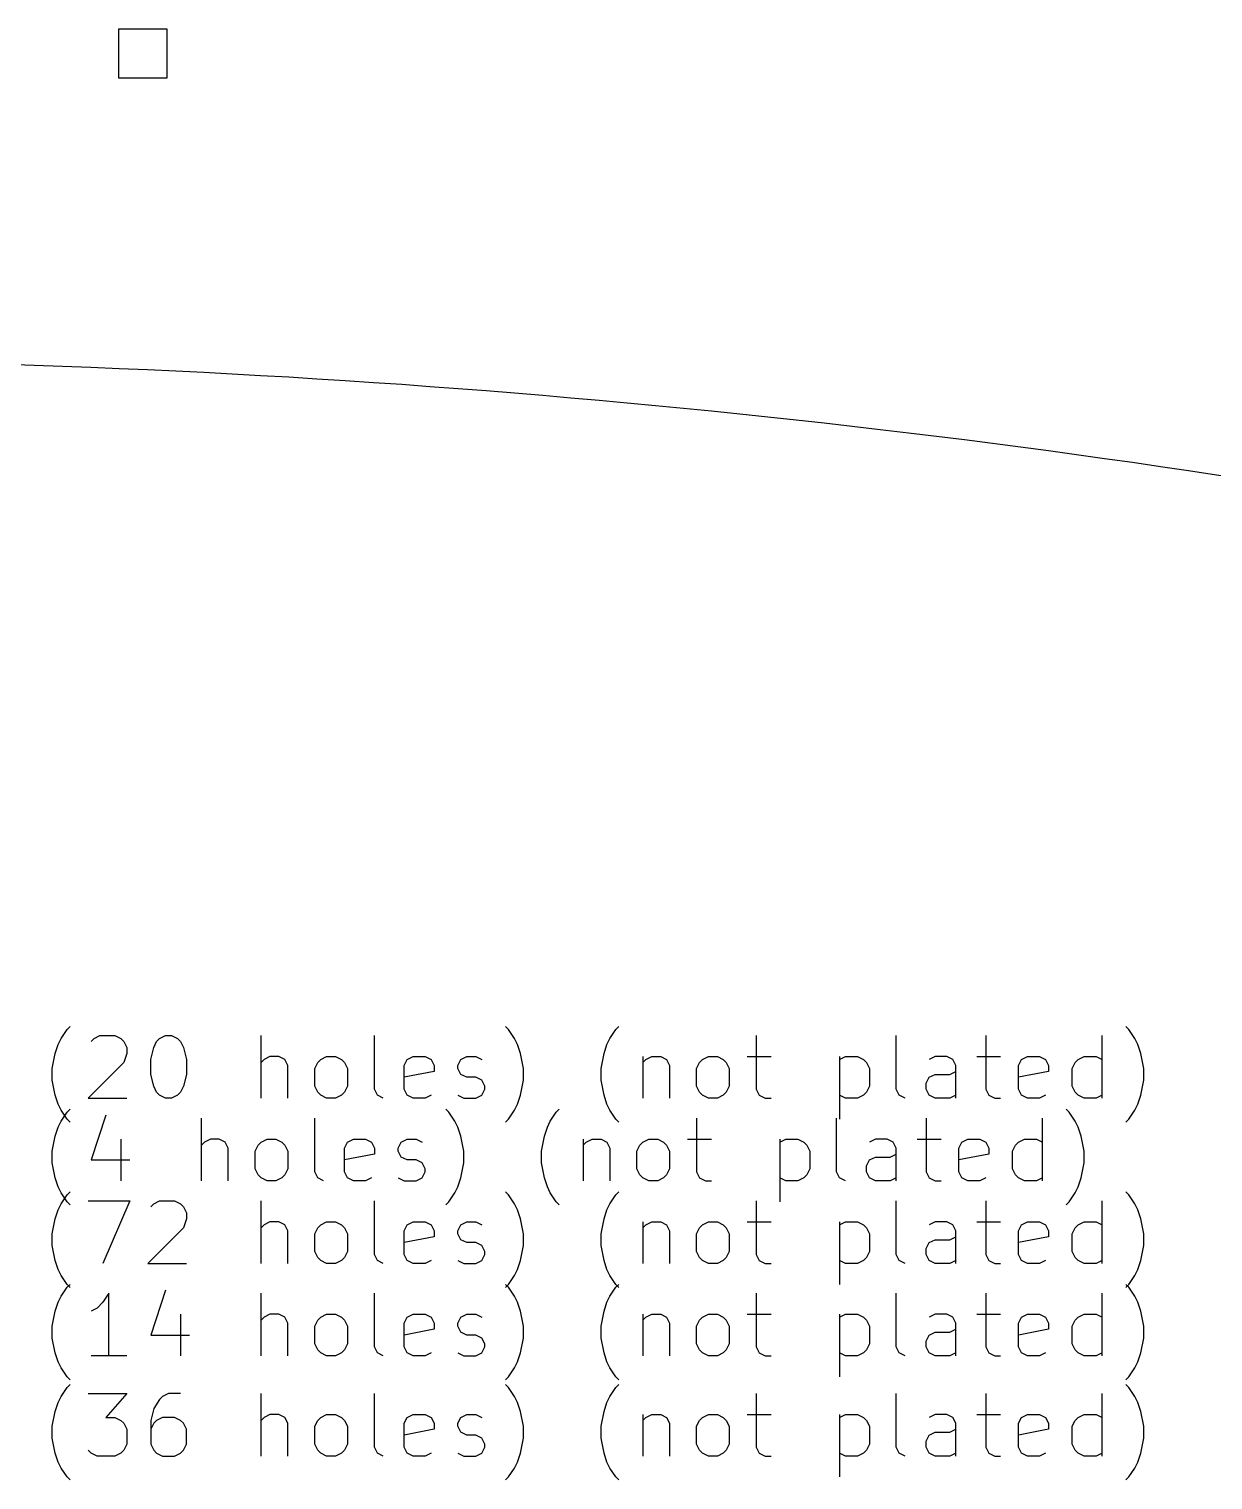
# Model space of a CAD drawing. Extents: x 1.3 to 13.6, y -7 to -2.1.
# Drawn here: x 2.756 to 4.245, y -6.979 to -5.155 of the extents above; entities that cross this region are included whole.
import ezdxf

# ---------------------------------------------------------------- set-up
doc = ezdxf.new("R2010")
doc.units = 0
doc.header["$MEASUREMENT"] = 0
doc.layers.add('BLACK', color=7, linetype='CONTINUOUS')

msp = doc.modelspace()

# ---------------------------------------------------------------- linework, layer by layer
at = {"layer": 'BLACK', "linetype": 'CONTINUOUS'}
for p, q in [((2.93005, -5.15451), (2.86881, -5.15451)), ((2.86881, -5.15451), (2.86881, -5.21575)), ((2.93005, -5.21575), (2.93005, -5.15451)), ((2.86881, -5.21575), (2.93005, -5.21575)), ((2.79667, -6.42372), (2.80417, -6.41247)), ((2.80417, -6.41247), (2.80792, -6.40872)), ((2.83791, -6.42372), (2.84541, -6.41997)), ((2.84541, -6.41997), (2.86416, -6.41997)), ((2.86416, -6.41997), (2.87166, -6.42372)), ((2.9204, -6.42372), (2.9279, -6.41997)), ((2.9279, -6.41997), (2.9354, -6.41997)), ((2.9354, -6.41997), (2.9429, -6.42372)), ((3.04789, -6.49871), (3.04789, -6.41997)), ((3.19037, -6.48746), (3.19037, -6.41997)), ((3.3591, -6.41247), (3.35535, -6.40872)), ((3.3666, -6.42372), (3.3591, -6.41247)), ((3.48658, -6.42372), (3.49408, -6.41247)), ((3.49408, -6.41247), (3.49783, -6.40872)), ((3.67031, -6.41997), (3.67031, -6.48746)), ((3.84654, -6.48746), (3.84654, -6.41997)), ((3.95902, -6.41997), (3.95902, -6.48746)), ((4.10526, -6.49871), (4.10526, -6.41997)), ((4.139, -6.41247), (4.13525, -6.40872)), ((4.1465, -6.42372), (4.139, -6.41247)), ((2.78917, -6.44246), (2.79292, -6.43121)), ((2.79292, -6.43121), (2.79667, -6.42372)), ((2.83417, -6.42747), (2.83791, -6.42372)), ((2.87166, -6.42372), (2.87541, -6.42747)), ((2.87541, -6.42747), (2.87916, -6.43496)), ((2.87916, -6.43496), (2.87916, -6.44246)), ((2.90916, -6.44996), (2.91291, -6.43496)), ((2.91291, -6.43496), (2.91665, -6.42747)), ((2.91665, -6.42747), (2.9204, -6.42372)), ((2.9429, -6.42372), (2.94665, -6.42747)), ((2.94665, -6.42747), (2.9504, -6.43496)), ((2.9504, -6.43496), (2.95415, -6.44996)), ((3.37035, -6.43121), (3.3666, -6.42372)), ((3.3741, -6.44246), (3.37035, -6.43121)), ((3.47908, -6.44246), (3.48283, -6.43121)), ((3.48283, -6.43121), (3.48658, -6.42372)), ((4.15025, -6.43121), (4.1465, -6.42372)), ((4.154, -6.44246), (4.15025, -6.43121)), ((2.78542, -6.46121), (2.78917, -6.44246)), ((2.87541, -6.45371), (2.83042, -6.49871)), ((2.87916, -6.44246), (2.87541, -6.45371)), ((2.90916, -6.46871), (2.90916, -6.44996)), ((2.95415, -6.44996), (2.95415, -6.46871)), ((3.05164, -6.44996), (3.04789, -6.45371)), ((3.05914, -6.44621), (3.05164, -6.44996)), ((3.07039, -6.44621), (3.05914, -6.44621)), ((3.07788, -6.44996), (3.07039, -6.44621)), ((3.08163, -6.45746), (3.07788, -6.44996)), ((3.08163, -6.49871), (3.08163, -6.45746)), ((3.11538, -6.46121), (3.11913, -6.45371)), ((3.11913, -6.45371), (3.12288, -6.44996)), ((3.12288, -6.44996), (3.13038, -6.44621)), ((3.13038, -6.44621), (3.14163, -6.44621)), ((3.14163, -6.44621), (3.14913, -6.44996)), ((3.14913, -6.44996), (3.15288, -6.45371)), ((3.15288, -6.45371), (3.15662, -6.46121)), ((3.22787, -6.45746), (3.23162, -6.44996)), ((3.22787, -6.48746), (3.22787, -6.45746)), ((3.23162, -6.44996), (3.23911, -6.44621)), ((3.23911, -6.44621), (3.25411, -6.44621)), ((3.25411, -6.44621), (3.26161, -6.44996)), ((3.26161, -6.44996), (3.26536, -6.45746)), ((3.26536, -6.45746), (3.26536, -6.46496)), ((3.29536, -6.45746), (3.29911, -6.44996)), ((3.29536, -6.46121), (3.29536, -6.45746)), ((3.29911, -6.44996), (3.30661, -6.44621)), ((3.30661, -6.44621), (3.31785, -6.44621)), ((3.31785, -6.44621), (3.32535, -6.44996)), ((3.37785, -6.46121), (3.3741, -6.44246)), ((3.47534, -6.46121), (3.47908, -6.44246)), ((3.52783, -6.44621), (3.52783, -6.49871)), ((3.52783, -6.45371), (3.53158, -6.44996)), ((3.53158, -6.44996), (3.53908, -6.44621)), ((3.53908, -6.44621), (3.55033, -6.44621)), ((3.55033, -6.44621), (3.55782, -6.44996)), ((3.55782, -6.44996), (3.56157, -6.45746)), ((3.56157, -6.45746), (3.56157, -6.49871)), ((3.59532, -6.46121), (3.59907, -6.45371)), ((3.59907, -6.45371), (3.60282, -6.44996)), ((3.60282, -6.44996), (3.61032, -6.44621)), ((3.61032, -6.44621), (3.62157, -6.44621)), ((3.62157, -6.44621), (3.62907, -6.44996)), ((3.62907, -6.44996), (3.63282, -6.45371)), ((3.63282, -6.45371), (3.63656, -6.46121)), ((3.65906, -6.44621), (3.68906, -6.44621)), ((3.7753, -6.44621), (3.7753, -6.52495)), ((3.7753, -6.44996), (3.7828, -6.44621)), ((3.7828, -6.44621), (3.79779, -6.44621)), ((3.79779, -6.44621), (3.80529, -6.44996)), ((3.80529, -6.44996), (3.80904, -6.45371)), ((3.80904, -6.45371), (3.81279, -6.46121)), ((3.89528, -6.44621), (3.88778, -6.44996)), ((3.91028, -6.44621), (3.89528, -6.44621)), ((3.91778, -6.44996), (3.91028, -6.44621)), ((3.92153, -6.45746), (3.91778, -6.44996)), ((3.92153, -6.49871), (3.92153, -6.45746)), ((3.94778, -6.44621), (3.97777, -6.44621)), ((4.00027, -6.45746), (4.00402, -6.44996)), ((4.00027, -6.48746), (4.00027, -6.45746)), ((4.00402, -6.44996), (4.01152, -6.44621)), ((4.01152, -6.44621), (4.02652, -6.44621)), ((4.02652, -6.44621), (4.03402, -6.44996)), ((4.03402, -6.44996), (4.03776, -6.45746)), ((4.03776, -6.45746), (4.03776, -6.46496)), ((4.06776, -6.46121), (4.07151, -6.45371)), ((4.07151, -6.45371), (4.07526, -6.44996)), ((4.07526, -6.44996), (4.08276, -6.44621)), ((4.08276, -6.44621), (4.09776, -6.44621)), ((4.09776, -6.44621), (4.10526, -6.44996)), ((4.15775, -6.46121), (4.154, -6.44246)), ((2.78542, -6.47621), (2.78542, -6.46121)), ((2.91291, -6.48371), (2.90916, -6.46871)), ((2.95415, -6.46871), (2.9504, -6.48371)), ((3.11538, -6.48371), (3.11538, -6.46121)), ((3.15662, -6.46121), (3.15662, -6.48371)), ((3.26536, -6.46496), (3.22787, -6.47246)), ((3.29911, -6.46871), (3.29536, -6.46121)), ((3.30661, -6.47246), (3.29911, -6.46871)), ((3.31785, -6.47246), (3.30661, -6.47246)), ((3.32535, -6.47621), (3.31785, -6.47246)), ((3.37785, -6.47621), (3.37785, -6.46121)), ((3.47534, -6.47621), (3.47534, -6.46121)), ((3.59532, -6.48371), (3.59532, -6.46121)), ((3.63656, -6.46121), (3.63656, -6.48371)), ((3.81279, -6.46121), (3.81279, -6.48371)), ((3.88403, -6.47996), (3.88778, -6.47246)), ((3.88778, -6.47246), (3.89528, -6.46871)), ((3.89528, -6.46871), (3.91403, -6.46871)), ((3.91403, -6.46871), (3.92153, -6.46496)), ((4.03776, -6.46496), (4.00027, -6.47246)), ((4.06776, -6.48371), (4.06776, -6.46121)), ((4.15775, -6.47621), (4.15775, -6.46121)), ((2.78917, -6.49496), (2.78542, -6.47621)), ((2.91665, -6.49121), (2.91291, -6.48371)), ((2.9204, -6.49496), (2.91665, -6.49121)), ((2.94665, -6.49121), (2.9429, -6.49496)), ((2.9504, -6.48371), (2.94665, -6.49121)), ((3.11913, -6.49121), (3.11538, -6.48371)), ((3.12288, -6.49496), (3.11913, -6.49121)), ((3.15288, -6.49121), (3.14913, -6.49496)), ((3.15662, -6.48371), (3.15288, -6.49121)), ((3.19412, -6.49496), (3.19037, -6.48746)), ((3.23162, -6.49496), (3.22787, -6.48746)), ((3.3291, -6.48371), (3.32535, -6.47621)), ((3.32535, -6.49496), (3.3291, -6.48746)), ((3.3291, -6.48746), (3.3291, -6.48371)), ((3.3741, -6.49496), (3.37785, -6.47621)), ((3.47908, -6.49496), (3.47534, -6.47621)), ((3.59907, -6.49121), (3.59532, -6.48371)), ((3.60282, -6.49496), (3.59907, -6.49121)), ((3.63282, -6.49121), (3.62907, -6.49496)), ((3.63656, -6.48371), (3.63282, -6.49121)), ((3.67031, -6.48746), (3.67406, -6.49496)), ((3.80904, -6.49121), (3.80529, -6.49496)), ((3.81279, -6.48371), (3.80904, -6.49121)), ((3.85029, -6.49496), (3.84654, -6.48746)), ((3.88403, -6.48746), (3.88403, -6.47996)), ((3.88778, -6.49496), (3.88403, -6.48746)), ((3.95902, -6.48746), (3.96277, -6.49496)), ((4.00402, -6.49496), (4.00027, -6.48746)), ((4.07151, -6.49121), (4.06776, -6.48371)), ((4.07526, -6.49496), (4.07151, -6.49121)), ((4.154, -6.49496), (4.15775, -6.47621)), ((2.79292, -6.50621), (2.78917, -6.49496)), ((2.79667, -6.5137), (2.79292, -6.50621)), ((2.83042, -6.49871), (2.87916, -6.49871)), ((2.9279, -6.49871), (2.9204, -6.49496)), ((2.9354, -6.49871), (2.9279, -6.49871)), ((2.9429, -6.49496), (2.9354, -6.49871)), ((3.13038, -6.49871), (3.12288, -6.49496)), ((3.14163, -6.49871), (3.13038, -6.49871)), ((3.14913, -6.49496), (3.14163, -6.49871)), ((3.20162, -6.49871), (3.19412, -6.49496)), ((3.23911, -6.49871), (3.23162, -6.49496)), ((3.25411, -6.49871), (3.23911, -6.49871)), ((3.26161, -6.49496), (3.25411, -6.49871)), ((3.29536, -6.49496), (3.30286, -6.49871)), ((3.30286, -6.49871), (3.31785, -6.49871)), ((3.31785, -6.49871), (3.32535, -6.49496)), ((3.3666, -6.5137), (3.37035, -6.50621)), ((3.37035, -6.50621), (3.3741, -6.49496)), ((3.48283, -6.50621), (3.47908, -6.49496)), ((3.48658, -6.5137), (3.48283, -6.50621)), ((3.61032, -6.49871), (3.60282, -6.49496)), ((3.62157, -6.49871), (3.61032, -6.49871)), ((3.62907, -6.49496), (3.62157, -6.49871)), ((3.67406, -6.49496), (3.68156, -6.49871)), ((3.68156, -6.49871), (3.68906, -6.49871)), ((3.7828, -6.49871), (3.7753, -6.49496)), ((3.79779, -6.49871), (3.7828, -6.49871)), ((3.80529, -6.49496), (3.79779, -6.49871)), ((3.85779, -6.49871), (3.85029, -6.49496)), ((3.89528, -6.49871), (3.88778, -6.49496)), ((3.91403, -6.49871), (3.89528, -6.49871)), ((3.92153, -6.49496), (3.91403, -6.49871)), ((3.96277, -6.49496), (3.97027, -6.49871)), ((3.97027, -6.49871), (3.97777, -6.49871)), ((4.01152, -6.49871), (4.00402, -6.49496)), ((4.02652, -6.49871), (4.01152, -6.49871)), ((4.03402, -6.49496), (4.02652, -6.49871)), ((4.08276, -6.49871), (4.07526, -6.49496)), ((4.09776, -6.49871), (4.08276, -6.49871)), ((4.10526, -6.49496), (4.09776, -6.49871)), ((4.1465, -6.5137), (4.15025, -6.50621)), ((4.15025, -6.50621), (4.154, -6.49496)), ((2.79292, -6.53515), (2.79667, -6.52765)), ((2.80417, -6.52495), (2.79667, -6.5137)), ((2.79667, -6.52765), (2.80417, -6.5164)), ((2.80417, -6.5164), (2.80792, -6.51265)), ((2.80792, -6.5287), (2.80417, -6.52495)), ((2.85291, -6.52015), (2.83417, -6.5764)), ((2.9729, -6.60264), (2.9729, -6.5239)), ((3.11538, -6.59139), (3.11538, -6.5239)), ((3.28411, -6.5164), (3.28036, -6.51265)), ((3.29161, -6.52765), (3.28411, -6.5164)), ((3.29536, -6.53515), (3.29161, -6.52765)), ((3.35535, -6.5287), (3.3591, -6.52495)), ((3.3591, -6.52495), (3.3666, -6.5137)), ((3.40784, -6.53515), (3.41159, -6.52765)), ((3.41159, -6.52765), (3.41909, -6.5164)), ((3.41909, -6.5164), (3.42284, -6.51265)), ((3.49408, -6.52495), (3.48658, -6.5137)), ((3.49783, -6.5287), (3.49408, -6.52495)), ((3.59532, -6.5239), (3.59532, -6.59139)), ((3.77155, -6.59139), (3.77155, -6.5239)), ((3.88403, -6.5239), (3.88403, -6.59139)), ((4.03027, -6.60264), (4.03027, -6.5239)), ((4.06401, -6.5164), (4.06026, -6.51265)), ((4.07151, -6.52765), (4.06401, -6.5164)), ((4.07526, -6.53515), (4.07151, -6.52765)), ((4.13525, -6.5287), (4.139, -6.52495)), ((4.139, -6.52495), (4.1465, -6.5137)), ((2.78542, -6.56515), (2.78917, -6.5464)), ((2.78917, -6.5464), (2.79292, -6.53515)), ((3.29911, -6.5464), (3.29536, -6.53515)), ((3.30286, -6.56515), (3.29911, -6.5464)), ((3.40034, -6.56515), (3.40409, -6.5464)), ((3.40409, -6.5464), (3.40784, -6.53515)), ((4.07901, -6.5464), (4.07526, -6.53515)), ((4.08276, -6.56515), (4.07901, -6.5464)), ((2.78542, -6.58015), (2.78542, -6.56515)), ((2.87166, -6.55015), (2.87166, -6.60264)), ((2.97665, -6.5539), (2.9729, -6.55765)), ((2.98415, -6.55015), (2.97665, -6.5539)), ((2.9954, -6.55015), (2.98415, -6.55015)), ((3.00289, -6.5539), (2.9954, -6.55015)), ((3.00664, -6.5614), (3.00289, -6.5539)), ((3.00664, -6.60264), (3.00664, -6.5614)), ((3.04039, -6.56515), (3.04414, -6.55765)), ((3.04039, -6.58765), (3.04039, -6.56515)), ((3.04414, -6.55765), (3.04789, -6.5539)), ((3.04789, -6.5539), (3.05539, -6.55015)), ((3.05539, -6.55015), (3.06664, -6.55015)), ((3.06664, -6.55015), (3.07414, -6.5539)), ((3.07414, -6.5539), (3.07788, -6.55765)), ((3.07788, -6.55765), (3.08163, -6.56515)), ((3.08163, -6.56515), (3.08163, -6.58765)), ((3.15288, -6.5614), (3.15662, -6.5539)), ((3.15288, -6.59139), (3.15288, -6.5614)), ((3.15662, -6.5539), (3.16412, -6.55015)), ((3.16412, -6.55015), (3.17912, -6.55015)), ((3.17912, -6.55015), (3.18662, -6.5539)), ((3.18662, -6.5539), (3.19037, -6.5614)), ((3.19037, -6.5614), (3.19037, -6.5689)), ((3.22037, -6.5614), (3.22412, -6.5539)), ((3.22037, -6.56515), (3.22037, -6.5614)), ((3.22412, -6.57265), (3.22037, -6.56515)), ((3.22412, -6.5539), (3.23162, -6.55015)), ((3.23162, -6.55015), (3.24286, -6.55015)), ((3.24286, -6.55015), (3.25036, -6.5539)), ((3.30286, -6.58015), (3.30286, -6.56515)), ((3.40034, -6.58015), (3.40034, -6.56515)), ((3.45284, -6.55015), (3.45284, -6.60264)), ((3.45284, -6.55765), (3.45659, -6.5539)), ((3.45659, -6.5539), (3.46409, -6.55015)), ((3.46409, -6.55015), (3.47534, -6.55015)), ((3.47534, -6.55015), (3.48283, -6.5539)), ((3.48283, -6.5539), (3.48658, -6.5614)), ((3.48658, -6.5614), (3.48658, -6.60264)), ((3.52033, -6.56515), (3.52408, -6.55765)), ((3.52033, -6.58765), (3.52033, -6.56515)), ((3.52408, -6.55765), (3.52783, -6.5539)), ((3.52783, -6.5539), (3.53533, -6.55015)), ((3.53533, -6.55015), (3.54658, -6.55015)), ((3.54658, -6.55015), (3.55408, -6.5539)), ((3.55408, -6.5539), (3.55782, -6.55765)), ((3.55782, -6.55765), (3.56157, -6.56515)), ((3.56157, -6.56515), (3.56157, -6.58765)), ((3.58407, -6.55015), (3.61407, -6.55015)), ((3.70031, -6.55015), (3.70031, -6.62889)), ((3.70031, -6.5539), (3.70781, -6.55015)), ((3.70781, -6.55015), (3.7228, -6.55015)), ((3.7228, -6.55015), (3.7303, -6.5539)), ((3.7303, -6.5539), (3.73405, -6.55765)), ((3.73405, -6.55765), (3.7378, -6.56515)), ((3.7378, -6.56515), (3.7378, -6.58765)), ((3.82029, -6.55015), (3.81279, -6.5539)), ((3.83529, -6.55015), (3.82029, -6.55015)), ((3.84279, -6.5539), (3.83529, -6.55015)), ((3.84654, -6.5614), (3.84279, -6.5539)), ((3.84654, -6.60264), (3.84654, -6.5614)), ((3.87279, -6.55015), (3.90278, -6.55015)), ((3.92528, -6.5614), (3.92903, -6.5539)), ((3.92528, -6.59139), (3.92528, -6.5614)), ((3.92903, -6.5539), (3.93653, -6.55015)), ((3.93653, -6.55015), (3.95153, -6.55015)), ((3.95153, -6.55015), (3.95902, -6.5539)), ((3.95902, -6.5539), (3.96277, -6.5614)), ((3.96277, -6.5614), (3.96277, -6.5689)), ((3.99277, -6.56515), (3.99652, -6.55765)), ((3.99277, -6.58765), (3.99277, -6.56515)), ((3.99652, -6.55765), (4.00027, -6.5539)), ((4.00027, -6.5539), (4.00777, -6.55015)), ((4.00777, -6.55015), (4.02277, -6.55015)), ((4.02277, -6.55015), (4.03027, -6.5539)), ((4.08276, -6.58015), (4.08276, -6.56515)), ((2.78917, -6.59889), (2.78542, -6.58015)), ((2.83417, -6.5764), (2.88291, -6.5764)), ((3.19037, -6.5689), (3.15288, -6.5764)), ((3.23162, -6.5764), (3.22412, -6.57265)), ((3.24286, -6.5764), (3.23162, -6.5764)), ((3.25036, -6.58015), (3.24286, -6.5764)), ((3.25411, -6.58765), (3.25036, -6.58015)), ((3.29911, -6.59889), (3.30286, -6.58015)), ((3.40409, -6.59889), (3.40034, -6.58015)), ((3.80904, -6.5839), (3.81279, -6.5764)), ((3.80904, -6.59139), (3.80904, -6.5839)), ((3.81279, -6.5764), (3.82029, -6.57265)), ((3.82029, -6.57265), (3.83904, -6.57265)), ((3.83904, -6.57265), (3.84654, -6.5689)), ((3.96277, -6.5689), (3.92528, -6.5764)), ((4.07901, -6.59889), (4.08276, -6.58015)), ((2.79292, -6.61014), (2.78917, -6.59889)), ((3.04414, -6.59514), (3.04039, -6.58765)), ((3.04789, -6.59889), (3.04414, -6.59514)), ((3.05539, -6.60264), (3.04789, -6.59889)), ((3.06664, -6.60264), (3.05539, -6.60264)), ((3.07414, -6.59889), (3.06664, -6.60264)), ((3.07788, -6.59514), (3.07414, -6.59889)), ((3.08163, -6.58765), (3.07788, -6.59514)), ((3.11913, -6.59889), (3.11538, -6.59139)), ((3.12663, -6.60264), (3.11913, -6.59889)), ((3.15662, -6.59889), (3.15288, -6.59139)), ((3.16412, -6.60264), (3.15662, -6.59889)), ((3.17912, -6.60264), (3.16412, -6.60264)), ((3.18662, -6.59889), (3.17912, -6.60264)), ((3.22037, -6.59889), (3.22787, -6.60264)), ((3.22787, -6.60264), (3.24286, -6.60264)), ((3.24286, -6.60264), (3.25036, -6.59889)), ((3.25036, -6.59889), (3.25411, -6.59139)), ((3.25411, -6.59139), (3.25411, -6.58765)), ((3.29536, -6.61014), (3.29911, -6.59889)), ((3.40784, -6.61014), (3.40409, -6.59889)), ((3.52408, -6.59514), (3.52033, -6.58765)), ((3.52783, -6.59889), (3.52408, -6.59514)), ((3.53533, -6.60264), (3.52783, -6.59889)), ((3.54658, -6.60264), (3.53533, -6.60264)), ((3.55408, -6.59889), (3.54658, -6.60264)), ((3.55782, -6.59514), (3.55408, -6.59889)), ((3.56157, -6.58765), (3.55782, -6.59514)), ((3.59532, -6.59139), (3.59907, -6.59889)), ((3.59907, -6.59889), (3.60657, -6.60264)), ((3.60657, -6.60264), (3.61407, -6.60264)), ((3.70781, -6.60264), (3.70031, -6.59889)), ((3.7228, -6.60264), (3.70781, -6.60264)), ((3.7303, -6.59889), (3.7228, -6.60264)), ((3.73405, -6.59514), (3.7303, -6.59889)), ((3.7378, -6.58765), (3.73405, -6.59514)), ((3.7753, -6.59889), (3.77155, -6.59139)), ((3.7828, -6.60264), (3.7753, -6.59889)), ((3.81279, -6.59889), (3.80904, -6.59139)), ((3.82029, -6.60264), (3.81279, -6.59889)), ((3.83904, -6.60264), (3.82029, -6.60264)), ((3.84654, -6.59889), (3.83904, -6.60264)), ((3.88403, -6.59139), (3.88778, -6.59889)), ((3.88778, -6.59889), (3.89528, -6.60264)), ((3.89528, -6.60264), (3.90278, -6.60264)), ((3.92903, -6.59889), (3.92528, -6.59139)), ((3.93653, -6.60264), (3.92903, -6.59889)), ((3.95153, -6.60264), (3.93653, -6.60264)), ((3.95902, -6.59889), (3.95153, -6.60264)), ((3.99652, -6.59514), (3.99277, -6.58765)), ((4.00027, -6.59889), (3.99652, -6.59514)), ((4.00777, -6.60264), (4.00027, -6.59889)), ((4.02277, -6.60264), (4.00777, -6.60264)), ((4.03027, -6.59889), (4.02277, -6.60264)), ((4.07526, -6.61014), (4.07901, -6.59889)), ((2.79667, -6.61764), (2.79292, -6.61014)), ((2.80417, -6.62889), (2.79667, -6.61764)), ((2.79667, -6.63159), (2.80417, -6.62034)), ((2.80417, -6.62034), (2.80792, -6.61659)), ((3.28411, -6.62889), (3.29161, -6.61764)), ((3.29161, -6.61764), (3.29536, -6.61014)), ((3.3591, -6.62034), (3.35535, -6.61659)), ((3.3666, -6.63159), (3.3591, -6.62034)), ((3.41159, -6.61764), (3.40784, -6.61014)), ((3.41909, -6.62889), (3.41159, -6.61764)), ((3.48658, -6.63159), (3.49408, -6.62034)), ((3.49408, -6.62034), (3.49783, -6.61659)), ((4.06401, -6.62889), (4.07151, -6.61764)), ((4.07151, -6.61764), (4.07526, -6.61014)), ((4.139, -6.62034), (4.13525, -6.61659)), ((4.1465, -6.63159), (4.139, -6.62034)), ((2.78917, -6.65034), (2.79292, -6.63909)), ((2.79292, -6.63909), (2.79667, -6.63159)), ((2.80792, -6.63264), (2.80417, -6.62889)), ((2.83042, -6.62784), (2.88291, -6.62784)), ((2.88291, -6.62784), (2.84916, -6.70658)), ((2.90916, -6.63534), (2.91291, -6.63159)), ((2.91291, -6.63159), (2.9204, -6.62784)), ((2.9204, -6.62784), (2.93915, -6.62784)), ((2.93915, -6.62784), (2.94665, -6.63159)), ((2.94665, -6.63159), (2.9504, -6.63534)), ((2.9504, -6.63534), (2.95415, -6.64284)), ((3.04789, -6.70658), (3.04789, -6.62784)), ((3.19037, -6.69533), (3.19037, -6.62784)), ((3.28036, -6.63264), (3.28411, -6.62889)), ((3.37035, -6.63909), (3.3666, -6.63159)), ((3.3741, -6.65034), (3.37035, -6.63909)), ((3.42284, -6.63264), (3.41909, -6.62889)), ((3.47908, -6.65034), (3.48283, -6.63909)), ((3.48283, -6.63909), (3.48658, -6.63159)), ((3.67031, -6.62784), (3.67031, -6.69533)), ((3.84654, -6.69533), (3.84654, -6.62784)), ((3.95902, -6.62784), (3.95902, -6.69533)), ((4.06026, -6.63264), (4.06401, -6.62889)), ((4.10526, -6.70658), (4.10526, -6.62784)), ((4.15025, -6.63909), (4.1465, -6.63159)), ((4.154, -6.65034), (4.15025, -6.63909)), ((2.78542, -6.66908), (2.78917, -6.65034)), ((2.95415, -6.65034), (2.9504, -6.66159)), ((2.95415, -6.64284), (2.95415, -6.65034)), ((3.05164, -6.65784), (3.04789, -6.66159)), ((3.05914, -6.65409), (3.05164, -6.65784)), ((3.07039, -6.65409), (3.05914, -6.65409)), ((3.07788, -6.65784), (3.07039, -6.65409)), ((3.08163, -6.66534), (3.07788, -6.65784)), ((3.11913, -6.66159), (3.12288, -6.65784)), ((3.12288, -6.65784), (3.13038, -6.65409)), ((3.13038, -6.65409), (3.14163, -6.65409)), ((3.14163, -6.65409), (3.14913, -6.65784)), ((3.14913, -6.65784), (3.15288, -6.66159)), ((3.22787, -6.66534), (3.23162, -6.65784)), ((3.23162, -6.65784), (3.23911, -6.65409)), ((3.23911, -6.65409), (3.25411, -6.65409)), ((3.25411, -6.65409), (3.26161, -6.65784)), ((3.26161, -6.65784), (3.26536, -6.66534)), ((3.29536, -6.66534), (3.29911, -6.65784)), ((3.29911, -6.65784), (3.30661, -6.65409)), ((3.30661, -6.65409), (3.31785, -6.65409)), ((3.31785, -6.65409), (3.32535, -6.65784)), ((3.37785, -6.66908), (3.3741, -6.65034)), ((3.47534, -6.66908), (3.47908, -6.65034)), ((3.52783, -6.65409), (3.52783, -6.70658)), ((3.52783, -6.66159), (3.53158, -6.65784)), ((3.53158, -6.65784), (3.53908, -6.65409)), ((3.53908, -6.65409), (3.55033, -6.65409)), ((3.55033, -6.65409), (3.55782, -6.65784)), ((3.55782, -6.65784), (3.56157, -6.66534)), ((3.59907, -6.66159), (3.60282, -6.65784)), ((3.60282, -6.65784), (3.61032, -6.65409)), ((3.61032, -6.65409), (3.62157, -6.65409)), ((3.62157, -6.65409), (3.62907, -6.65784)), ((3.62907, -6.65784), (3.63282, -6.66159)), ((3.65906, -6.65409), (3.68906, -6.65409)), ((3.7753, -6.65409), (3.7753, -6.73283)), ((3.7753, -6.65784), (3.7828, -6.65409)), ((3.7828, -6.65409), (3.79779, -6.65409)), ((3.79779, -6.65409), (3.80529, -6.65784)), ((3.80529, -6.65784), (3.80904, -6.66159)), ((3.89528, -6.65409), (3.88778, -6.65784)), ((3.91028, -6.65409), (3.89528, -6.65409)), ((3.91778, -6.65784), (3.91028, -6.65409)), ((3.92153, -6.66534), (3.91778, -6.65784)), ((3.94778, -6.65409), (3.97777, -6.65409)), ((4.00027, -6.66534), (4.00402, -6.65784)), ((4.00402, -6.65784), (4.01152, -6.65409)), ((4.01152, -6.65409), (4.02652, -6.65409)), ((4.02652, -6.65409), (4.03402, -6.65784)), ((4.03402, -6.65784), (4.03776, -6.66534)), ((4.07151, -6.66159), (4.07526, -6.65784)), ((4.07526, -6.65784), (4.08276, -6.65409)), ((4.08276, -6.65409), (4.09776, -6.65409)), ((4.09776, -6.65409), (4.10526, -6.65784)), ((4.15775, -6.66908), (4.154, -6.65034)), ((2.78542, -6.68408), (2.78542, -6.66908)), ((2.9504, -6.66159), (2.90541, -6.70658)), ((3.08163, -6.70658), (3.08163, -6.66534)), ((3.11538, -6.66908), (3.11913, -6.66159)), ((3.11538, -6.69158), (3.11538, -6.66908)), ((3.15288, -6.66159), (3.15662, -6.66908)), ((3.15662, -6.66908), (3.15662, -6.69158)), ((3.22787, -6.69533), (3.22787, -6.66534)), ((3.26536, -6.67283), (3.22787, -6.68033)), ((3.26536, -6.66534), (3.26536, -6.67283)), ((3.29536, -6.66908), (3.29536, -6.66534)), ((3.29911, -6.67658), (3.29536, -6.66908)), ((3.37785, -6.68408), (3.37785, -6.66908)), ((3.47534, -6.68408), (3.47534, -6.66908)), ((3.56157, -6.66534), (3.56157, -6.70658)), ((3.59532, -6.66908), (3.59907, -6.66159)), ((3.59532, -6.69158), (3.59532, -6.66908)), ((3.63282, -6.66159), (3.63656, -6.66908)), ((3.63656, -6.66908), (3.63656, -6.69158)), ((3.80904, -6.66159), (3.81279, -6.66908)), ((3.81279, -6.66908), (3.81279, -6.69158)), ((3.91403, -6.67658), (3.92153, -6.67283)), ((3.92153, -6.70658), (3.92153, -6.66534)), ((4.00027, -6.69533), (4.00027, -6.66534)), ((4.03776, -6.67283), (4.00027, -6.68033)), ((4.03776, -6.66534), (4.03776, -6.67283)), ((4.06776, -6.66908), (4.07151, -6.66159)), ((4.06776, -6.69158), (4.06776, -6.66908)), ((4.15775, -6.68408), (4.15775, -6.66908)), ((2.78917, -6.70283), (2.78542, -6.68408)), ((3.11913, -6.69908), (3.11538, -6.69158)), ((3.15662, -6.69158), (3.15288, -6.69908)), ((3.30661, -6.68033), (3.29911, -6.67658)), ((3.31785, -6.68033), (3.30661, -6.68033)), ((3.32535, -6.68408), (3.31785, -6.68033)), ((3.3291, -6.69158), (3.32535, -6.68408)), ((3.3291, -6.69533), (3.3291, -6.69158)), ((3.3741, -6.70283), (3.37785, -6.68408)), ((3.47908, -6.70283), (3.47534, -6.68408)), ((3.59907, -6.69908), (3.59532, -6.69158)), ((3.63656, -6.69158), (3.63282, -6.69908)), ((3.81279, -6.69158), (3.80904, -6.69908)), ((3.88403, -6.68783), (3.88778, -6.68033)), ((3.88403, -6.69533), (3.88403, -6.68783)), ((3.88778, -6.68033), (3.89528, -6.67658)), ((3.89528, -6.67658), (3.91403, -6.67658)), ((4.07151, -6.69908), (4.06776, -6.69158)), ((4.154, -6.70283), (4.15775, -6.68408)), ((2.79292, -6.71408), (2.78917, -6.70283)), ((2.90541, -6.70658), (2.95415, -6.70658)), ((3.12288, -6.70283), (3.11913, -6.69908)), ((3.13038, -6.70658), (3.12288, -6.70283)), ((3.14163, -6.70658), (3.13038, -6.70658)), ((3.14913, -6.70283), (3.14163, -6.70658)), ((3.15288, -6.69908), (3.14913, -6.70283)), ((3.19412, -6.70283), (3.19037, -6.69533)), ((3.20162, -6.70658), (3.19412, -6.70283)), ((3.23162, -6.70283), (3.22787, -6.69533)), ((3.23911, -6.70658), (3.23162, -6.70283)), ((3.25411, -6.70658), (3.23911, -6.70658)), ((3.26161, -6.70283), (3.25411, -6.70658)), ((3.29536, -6.70283), (3.30286, -6.70658)), ((3.30286, -6.70658), (3.31785, -6.70658)), ((3.31785, -6.70658), (3.32535, -6.70283)), ((3.32535, -6.70283), (3.3291, -6.69533)), ((3.37035, -6.71408), (3.3741, -6.70283)), ((3.48283, -6.71408), (3.47908, -6.70283)), ((3.60282, -6.70283), (3.59907, -6.69908)), ((3.61032, -6.70658), (3.60282, -6.70283)), ((3.62157, -6.70658), (3.61032, -6.70658)), ((3.62907, -6.70283), (3.62157, -6.70658)), ((3.63282, -6.69908), (3.62907, -6.70283)), ((3.67031, -6.69533), (3.67406, -6.70283)), ((3.67406, -6.70283), (3.68156, -6.70658)), ((3.68156, -6.70658), (3.68906, -6.70658)), ((3.7828, -6.70658), (3.7753, -6.70283)), ((3.79779, -6.70658), (3.7828, -6.70658)), ((3.80529, -6.70283), (3.79779, -6.70658)), ((3.80904, -6.69908), (3.80529, -6.70283)), ((3.85029, -6.70283), (3.84654, -6.69533)), ((3.85779, -6.70658), (3.85029, -6.70283)), ((3.88778, -6.70283), (3.88403, -6.69533)), ((3.89528, -6.70658), (3.88778, -6.70283)), ((3.91403, -6.70658), (3.89528, -6.70658)), ((3.92153, -6.70283), (3.91403, -6.70658)), ((3.95902, -6.69533), (3.96277, -6.70283)), ((3.96277, -6.70283), (3.97027, -6.70658)), ((3.97027, -6.70658), (3.97777, -6.70658)), ((4.00402, -6.70283), (4.00027, -6.69533)), ((4.01152, -6.70658), (4.00402, -6.70283)), ((4.02652, -6.70658), (4.01152, -6.70658)), ((4.03402, -6.70283), (4.02652, -6.70658)), ((4.07526, -6.70283), (4.07151, -6.69908)), ((4.08276, -6.70658), (4.07526, -6.70283)), ((4.09776, -6.70658), (4.08276, -6.70658)), ((4.10526, -6.70283), (4.09776, -6.70658)), ((4.15025, -6.71408), (4.154, -6.70283)), ((2.79667, -6.72158), (2.79292, -6.71408)), ((2.80417, -6.73283), (2.79667, -6.72158)), ((3.3591, -6.73283), (3.3666, -6.72158)), ((3.3666, -6.72158), (3.37035, -6.71408)), ((3.48658, -6.72158), (3.48283, -6.71408)), ((3.49408, -6.73283), (3.48658, -6.72158)), ((4.139, -6.73283), (4.1465, -6.72158)), ((4.1465, -6.72158), (4.15025, -6.71408)), ((2.79292, -6.75523), (2.79667, -6.74773)), ((2.79667, -6.74773), (2.80417, -6.73648)), ((2.80417, -6.73648), (2.80792, -6.73273)), ((2.80792, -6.73658), (2.80417, -6.73283)), ((2.85666, -6.74398), (2.84916, -6.75523)), ((2.85666, -6.82272), (2.85666, -6.74398)), ((2.9279, -6.74023), (2.90916, -6.79648)), ((3.04789, -6.82272), (3.04789, -6.74398)), ((3.19037, -6.81147), (3.19037, -6.74398)), ((3.3591, -6.73648), (3.35535, -6.73273)), ((3.35535, -6.73658), (3.3591, -6.73283)), ((3.3666, -6.74773), (3.3591, -6.73648)), ((3.37035, -6.75523), (3.3666, -6.74773)), ((3.48283, -6.75523), (3.48658, -6.74773)), ((3.48658, -6.74773), (3.49408, -6.73648)), ((3.49408, -6.73648), (3.49783, -6.73273)), ((3.49783, -6.73658), (3.49408, -6.73283)), ((3.67031, -6.74398), (3.67031, -6.81147)), ((3.84654, -6.81147), (3.84654, -6.74398)), ((3.95902, -6.74398), (3.95902, -6.81147)), ((4.10526, -6.82272), (4.10526, -6.74398)), ((4.139, -6.73648), (4.13525, -6.73273)), ((4.13525, -6.73658), (4.139, -6.73283)), ((4.1465, -6.74773), (4.139, -6.73648)), ((4.15025, -6.75523), (4.1465, -6.74773)), ((2.78542, -6.78523), (2.78917, -6.76648)), ((2.78917, -6.76648), (2.79292, -6.75523)), ((2.84166, -6.76273), (2.83417, -6.76648)), ((2.84916, -6.75523), (2.84166, -6.76273)), ((3.3741, -6.76648), (3.37035, -6.75523)), ((3.37785, -6.78523), (3.3741, -6.76648)), ((3.47534, -6.78523), (3.47908, -6.76648)), ((3.47908, -6.76648), (3.48283, -6.75523)), ((4.154, -6.76648), (4.15025, -6.75523)), ((4.15775, -6.78523), (4.154, -6.76648)), ((2.78542, -6.80022), (2.78542, -6.78523)), ((2.94665, -6.77023), (2.94665, -6.82272)), ((3.05164, -6.77398), (3.04789, -6.77773)), ((3.05914, -6.77023), (3.05164, -6.77398)), ((3.07039, -6.77023), (3.05914, -6.77023)), ((3.07788, -6.77398), (3.07039, -6.77023)), ((3.08163, -6.78148), (3.07788, -6.77398)), ((3.08163, -6.82272), (3.08163, -6.78148)), ((3.11538, -6.78523), (3.11913, -6.77773)), ((3.11538, -6.80772), (3.11538, -6.78523)), ((3.11913, -6.77773), (3.12288, -6.77398)), ((3.12288, -6.77398), (3.13038, -6.77023)), ((3.13038, -6.77023), (3.14163, -6.77023)), ((3.14163, -6.77023), (3.14913, -6.77398)), ((3.14913, -6.77398), (3.15288, -6.77773)), ((3.15288, -6.77773), (3.15662, -6.78523)), ((3.15662, -6.78523), (3.15662, -6.80772)), ((3.22787, -6.78148), (3.23162, -6.77398)), ((3.22787, -6.81147), (3.22787, -6.78148)), ((3.23162, -6.77398), (3.23911, -6.77023)), ((3.23911, -6.77023), (3.25411, -6.77023)), ((3.25411, -6.77023), (3.26161, -6.77398)), ((3.26161, -6.77398), (3.26536, -6.78148)), ((3.26536, -6.78148), (3.26536, -6.78898)), ((3.29536, -6.78148), (3.29911, -6.77398)), ((3.29536, -6.78523), (3.29536, -6.78148)), ((3.29911, -6.79273), (3.29536, -6.78523)), ((3.29911, -6.77398), (3.30661, -6.77023)), ((3.30661, -6.77023), (3.31785, -6.77023)), ((3.31785, -6.77023), (3.32535, -6.77398)), ((3.37785, -6.80022), (3.37785, -6.78523)), ((3.47534, -6.80022), (3.47534, -6.78523)), ((3.52783, -6.77023), (3.52783, -6.82272)), ((3.52783, -6.77773), (3.53158, -6.77398)), ((3.53158, -6.77398), (3.53908, -6.77023)), ((3.53908, -6.77023), (3.55033, -6.77023)), ((3.55033, -6.77023), (3.55782, -6.77398)), ((3.55782, -6.77398), (3.56157, -6.78148)), ((3.56157, -6.78148), (3.56157, -6.82272)), ((3.59532, -6.78523), (3.59907, -6.77773)), ((3.59532, -6.80772), (3.59532, -6.78523)), ((3.59907, -6.77773), (3.60282, -6.77398)), ((3.60282, -6.77398), (3.61032, -6.77023)), ((3.61032, -6.77023), (3.62157, -6.77023)), ((3.62157, -6.77023), (3.62907, -6.77398)), ((3.62907, -6.77398), (3.63282, -6.77773)), ((3.63282, -6.77773), (3.63656, -6.78523)), ((3.63656, -6.78523), (3.63656, -6.80772)), ((3.65906, -6.77023), (3.68906, -6.77023)), ((3.7753, -6.77023), (3.7753, -6.84897)), ((3.7753, -6.77398), (3.7828, -6.77023)), ((3.7828, -6.77023), (3.79779, -6.77023)), ((3.79779, -6.77023), (3.80529, -6.77398)), ((3.80529, -6.77398), (3.80904, -6.77773)), ((3.80904, -6.77773), (3.81279, -6.78523)), ((3.81279, -6.78523), (3.81279, -6.80772)), ((3.89528, -6.77023), (3.88778, -6.77398)), ((3.91028, -6.77023), (3.89528, -6.77023)), ((3.91778, -6.77398), (3.91028, -6.77023)), ((3.92153, -6.78148), (3.91778, -6.77398)), ((3.92153, -6.82272), (3.92153, -6.78148)), ((3.94778, -6.77023), (3.97777, -6.77023)), ((4.00027, -6.78148), (4.00402, -6.77398)), ((4.00027, -6.81147), (4.00027, -6.78148)), ((4.00402, -6.77398), (4.01152, -6.77023)), ((4.01152, -6.77023), (4.02652, -6.77023)), ((4.02652, -6.77023), (4.03402, -6.77398)), ((4.03402, -6.77398), (4.03776, -6.78148)), ((4.03776, -6.78148), (4.03776, -6.78898)), ((4.06776, -6.78523), (4.07151, -6.77773)), ((4.06776, -6.80772), (4.06776, -6.78523)), ((4.07151, -6.77773), (4.07526, -6.77398)), ((4.07526, -6.77398), (4.08276, -6.77023)), ((4.08276, -6.77023), (4.09776, -6.77023)), ((4.09776, -6.77023), (4.10526, -6.77398)), ((4.15775, -6.80022), (4.15775, -6.78523)), ((2.78917, -6.81897), (2.78542, -6.80022)), ((2.90916, -6.79648), (2.9579, -6.79648)), ((3.26536, -6.78898), (3.22787, -6.79648)), ((3.30661, -6.79648), (3.29911, -6.79273)), ((3.31785, -6.79648), (3.30661, -6.79648)), ((3.32535, -6.80022), (3.31785, -6.79648)), ((3.3291, -6.80772), (3.32535, -6.80022)), ((3.3741, -6.81897), (3.37785, -6.80022)), ((3.47908, -6.81897), (3.47534, -6.80022)), ((3.88403, -6.80397), (3.88778, -6.79648)), ((3.88403, -6.81147), (3.88403, -6.80397)), ((3.88778, -6.79648), (3.89528, -6.79273)), ((3.89528, -6.79273), (3.91403, -6.79273)), ((3.91403, -6.79273), (3.92153, -6.78898)), ((4.03776, -6.78898), (4.00027, -6.79648)), ((4.154, -6.81897), (4.15775, -6.80022)), ((2.79292, -6.83022), (2.78917, -6.81897)), ((3.11913, -6.81522), (3.11538, -6.80772)), ((3.12288, -6.81897), (3.11913, -6.81522)), ((3.13038, -6.82272), (3.12288, -6.81897)), ((3.14913, -6.81897), (3.14163, -6.82272)), ((3.15288, -6.81522), (3.14913, -6.81897)), ((3.15662, -6.80772), (3.15288, -6.81522)), ((3.19412, -6.81897), (3.19037, -6.81147)), ((3.20162, -6.82272), (3.19412, -6.81897)), ((3.23162, -6.81897), (3.22787, -6.81147)), ((3.23911, -6.82272), (3.23162, -6.81897)), ((3.26161, -6.81897), (3.25411, -6.82272)), ((3.29536, -6.81897), (3.30286, -6.82272)), ((3.31785, -6.82272), (3.32535, -6.81897)), ((3.32535, -6.81897), (3.3291, -6.81147)), ((3.3291, -6.81147), (3.3291, -6.80772)), ((3.37035, -6.83022), (3.3741, -6.81897)), ((3.48283, -6.83022), (3.47908, -6.81897)), ((3.59907, -6.81522), (3.59532, -6.80772)), ((3.60282, -6.81897), (3.59907, -6.81522)), ((3.61032, -6.82272), (3.60282, -6.81897)), ((3.62907, -6.81897), (3.62157, -6.82272)), ((3.63282, -6.81522), (3.62907, -6.81897)), ((3.63656, -6.80772), (3.63282, -6.81522)), ((3.67031, -6.81147), (3.67406, -6.81897)), ((3.67406, -6.81897), (3.68156, -6.82272)), ((3.7828, -6.82272), (3.7753, -6.81897)), ((3.80529, -6.81897), (3.79779, -6.82272)), ((3.80904, -6.81522), (3.80529, -6.81897)), ((3.81279, -6.80772), (3.80904, -6.81522)), ((3.85029, -6.81897), (3.84654, -6.81147)), ((3.85779, -6.82272), (3.85029, -6.81897)), ((3.88778, -6.81897), (3.88403, -6.81147)), ((3.89528, -6.82272), (3.88778, -6.81897)), ((3.92153, -6.81897), (3.91403, -6.82272)), ((3.95902, -6.81147), (3.96277, -6.81897)), ((3.96277, -6.81897), (3.97027, -6.82272)), ((4.00402, -6.81897), (4.00027, -6.81147)), ((4.01152, -6.82272), (4.00402, -6.81897)), ((4.03402, -6.81897), (4.02652, -6.82272)), ((4.07151, -6.81522), (4.06776, -6.80772)), ((4.07526, -6.81897), (4.07151, -6.81522)), ((4.08276, -6.82272), (4.07526, -6.81897)), ((4.10526, -6.81897), (4.09776, -6.82272)), ((4.15025, -6.83022), (4.154, -6.81897)), ((2.79667, -6.83772), (2.79292, -6.83022)), ((2.80417, -6.84897), (2.79667, -6.83772)), ((2.87916, -6.82272), (2.83417, -6.82272)), ((3.14163, -6.82272), (3.13038, -6.82272)), ((3.25411, -6.82272), (3.23911, -6.82272)), ((3.30286, -6.82272), (3.31785, -6.82272)), ((3.3591, -6.84897), (3.3666, -6.83772)), ((3.3666, -6.83772), (3.37035, -6.83022)), ((3.48658, -6.83772), (3.48283, -6.83022)), ((3.49408, -6.84897), (3.48658, -6.83772)), ((3.62157, -6.82272), (3.61032, -6.82272)), ((3.68156, -6.82272), (3.68906, -6.82272)), ((3.79779, -6.82272), (3.7828, -6.82272)), ((3.91403, -6.82272), (3.89528, -6.82272)), ((3.97027, -6.82272), (3.97777, -6.82272)), ((4.02652, -6.82272), (4.01152, -6.82272)), ((4.09776, -6.82272), (4.08276, -6.82272)), ((4.139, -6.84897), (4.1465, -6.83772)), ((4.1465, -6.83772), (4.15025, -6.83022)), ((2.80792, -6.85272), (2.80417, -6.84897)), ((2.80417, -6.86247), (2.80792, -6.85872)), ((3.35535, -6.85272), (3.3591, -6.84897)), ((3.3591, -6.86247), (3.35535, -6.85872)), ((3.49783, -6.85272), (3.49408, -6.84897)), ((3.49408, -6.86247), (3.49783, -6.85872)), ((4.13525, -6.85272), (4.139, -6.84897)), ((4.139, -6.86247), (4.13525, -6.85872)), ((2.79292, -6.88121), (2.79667, -6.87372)), ((2.79667, -6.87372), (2.80417, -6.86247)), ((2.83042, -6.86997), (2.87916, -6.86997)), ((2.87916, -6.86997), (2.85291, -6.89996)), ((2.92415, -6.87372), (2.9204, -6.87747)), ((2.93165, -6.86997), (2.92415, -6.87372)), ((2.94665, -6.86997), (2.93165, -6.86997)), ((3.04789, -6.94871), (3.04789, -6.86997)), ((3.19037, -6.93746), (3.19037, -6.86997)), ((3.3666, -6.87372), (3.3591, -6.86247)), ((3.37035, -6.88121), (3.3666, -6.87372)), ((3.48283, -6.88121), (3.48658, -6.87372)), ((3.48658, -6.87372), (3.49408, -6.86247)), ((3.67031, -6.86997), (3.67031, -6.93746)), ((3.84654, -6.93746), (3.84654, -6.86997)), ((3.95902, -6.86997), (3.95902, -6.93746)), ((4.10526, -6.94871), (4.10526, -6.86997)), ((4.1465, -6.87372), (4.139, -6.86247)), ((4.15025, -6.88121), (4.1465, -6.87372)), ((2.78542, -6.91121), (2.78917, -6.89246)), ((2.78917, -6.89246), (2.79292, -6.88121)), ((2.91291, -6.88871), (2.90916, -6.90371)), ((2.9204, -6.87747), (2.91291, -6.88871)), ((3.3741, -6.89246), (3.37035, -6.88121)), ((3.37785, -6.91121), (3.3741, -6.89246)), ((3.47534, -6.91121), (3.47908, -6.89246)), ((3.47908, -6.89246), (3.48283, -6.88121)), ((4.154, -6.89246), (4.15025, -6.88121)), ((4.15775, -6.91121), (4.154, -6.89246)), ((2.78542, -6.92621), (2.78542, -6.91121)), ((2.85291, -6.89996), (2.86416, -6.89996)), ((2.86416, -6.89996), (2.87166, -6.90371)), ((2.87166, -6.90371), (2.87541, -6.90746)), ((2.87541, -6.90746), (2.87916, -6.91496)), ((2.90916, -6.90371), (2.90916, -6.93371)), ((2.91291, -6.90746), (2.90916, -6.91496)), ((2.91665, -6.90371), (2.91291, -6.90746)), ((2.92415, -6.89996), (2.91665, -6.90371)), ((2.93915, -6.89996), (2.92415, -6.89996)), ((2.94665, -6.90371), (2.93915, -6.89996)), ((2.9504, -6.90746), (2.94665, -6.90371)), ((2.95415, -6.91496), (2.9504, -6.90746)), ((3.05164, -6.89996), (3.04789, -6.90371)), ((3.05914, -6.89621), (3.05164, -6.89996)), ((3.07039, -6.89621), (3.05914, -6.89621)), ((3.07788, -6.89996), (3.07039, -6.89621)), ((3.08163, -6.90746), (3.07788, -6.89996)), ((3.08163, -6.94871), (3.08163, -6.90746)), ((3.11538, -6.91121), (3.11913, -6.90371)), ((3.11538, -6.93371), (3.11538, -6.91121)), ((3.11913, -6.90371), (3.12288, -6.89996)), ((3.12288, -6.89996), (3.13038, -6.89621)), ((3.13038, -6.89621), (3.14163, -6.89621)), ((3.14163, -6.89621), (3.14913, -6.89996)), ((3.14913, -6.89996), (3.15288, -6.90371)), ((3.15288, -6.90371), (3.15662, -6.91121)), ((3.15662, -6.91121), (3.15662, -6.93371)), ((3.22787, -6.90746), (3.23162, -6.89996)), ((3.22787, -6.93746), (3.22787, -6.90746)), ((3.23162, -6.89996), (3.23911, -6.89621)), ((3.23911, -6.89621), (3.25411, -6.89621)), ((3.25411, -6.89621), (3.26161, -6.89996)), ((3.26161, -6.89996), (3.26536, -6.90746)), ((3.26536, -6.90746), (3.26536, -6.91496)), ((3.29536, -6.90746), (3.29911, -6.89996)), ((3.29536, -6.91121), (3.29536, -6.90746)), ((3.29911, -6.91871), (3.29536, -6.91121)), ((3.29911, -6.89996), (3.30661, -6.89621)), ((3.30661, -6.89621), (3.31785, -6.89621)), ((3.31785, -6.89621), (3.32535, -6.89996)), ((3.37785, -6.92621), (3.37785, -6.91121)), ((3.47534, -6.92621), (3.47534, -6.91121)), ((3.52783, -6.89621), (3.52783, -6.94871)), ((3.52783, -6.90371), (3.53158, -6.89996)), ((3.53158, -6.89996), (3.53908, -6.89621)), ((3.53908, -6.89621), (3.55033, -6.89621)), ((3.55033, -6.89621), (3.55782, -6.89996)), ((3.55782, -6.89996), (3.56157, -6.90746)), ((3.56157, -6.90746), (3.56157, -6.94871)), ((3.59532, -6.91121), (3.59907, -6.90371)), ((3.59532, -6.93371), (3.59532, -6.91121)), ((3.59907, -6.90371), (3.60282, -6.89996)), ((3.60282, -6.89996), (3.61032, -6.89621)), ((3.61032, -6.89621), (3.62157, -6.89621)), ((3.62157, -6.89621), (3.62907, -6.89996)), ((3.62907, -6.89996), (3.63282, -6.90371)), ((3.63282, -6.90371), (3.63656, -6.91121)), ((3.63656, -6.91121), (3.63656, -6.93371)), ((3.65906, -6.89621), (3.68906, -6.89621)), ((3.7753, -6.89621), (3.7753, -6.97495)), ((3.7753, -6.89996), (3.7828, -6.89621)), ((3.7828, -6.89621), (3.79779, -6.89621)), ((3.79779, -6.89621), (3.80529, -6.89996)), ((3.80529, -6.89996), (3.80904, -6.90371)), ((3.80904, -6.90371), (3.81279, -6.91121)), ((3.81279, -6.91121), (3.81279, -6.93371)), ((3.89528, -6.89621), (3.88778, -6.89996)), ((3.91028, -6.89621), (3.89528, -6.89621)), ((3.91778, -6.89996), (3.91028, -6.89621)), ((3.92153, -6.90746), (3.91778, -6.89996)), ((3.92153, -6.94871), (3.92153, -6.90746)), ((3.94778, -6.89621), (3.97777, -6.89621)), ((4.00027, -6.90746), (4.00402, -6.89996)), ((4.00027, -6.93746), (4.00027, -6.90746)), ((4.00402, -6.89996), (4.01152, -6.89621)), ((4.01152, -6.89621), (4.02652, -6.89621)), ((4.02652, -6.89621), (4.03402, -6.89996)), ((4.03402, -6.89996), (4.03776, -6.90746)), ((4.03776, -6.90746), (4.03776, -6.91496)), ((4.06776, -6.91121), (4.07151, -6.90371)), ((4.06776, -6.93371), (4.06776, -6.91121)), ((4.07151, -6.90371), (4.07526, -6.89996)), ((4.07526, -6.89996), (4.08276, -6.89621)), ((4.08276, -6.89621), (4.09776, -6.89621)), ((4.09776, -6.89621), (4.10526, -6.89996)), ((4.15775, -6.92621), (4.15775, -6.91121)), ((2.78917, -6.94496), (2.78542, -6.92621)), ((2.87916, -6.91496), (2.87916, -6.93371)), ((2.95415, -6.93371), (2.95415, -6.91496)), ((3.26536, -6.91496), (3.22787, -6.92246)), ((3.30661, -6.92246), (3.29911, -6.91871)), ((3.31785, -6.92246), (3.30661, -6.92246)), ((3.32535, -6.92621), (3.31785, -6.92246)), ((3.3291, -6.93371), (3.32535, -6.92621)), ((3.3741, -6.94496), (3.37785, -6.92621)), ((3.47908, -6.94496), (3.47534, -6.92621)), ((3.88403, -6.92996), (3.88778, -6.92246)), ((3.88403, -6.93746), (3.88403, -6.92996)), ((3.88778, -6.92246), (3.89528, -6.91871)), ((3.89528, -6.91871), (3.91403, -6.91871)), ((3.91403, -6.91871), (3.92153, -6.91496)), ((4.03776, -6.91496), (4.00027, -6.92246)), ((4.154, -6.94496), (4.15775, -6.92621)), ((2.79292, -6.95621), (2.78917, -6.94496)), ((2.83417, -6.94496), (2.83042, -6.94121)), ((2.84166, -6.94871), (2.83417, -6.94496)), ((2.86416, -6.94871), (2.84166, -6.94871)), ((2.87166, -6.94496), (2.86416, -6.94871)), ((2.87541, -6.94121), (2.87166, -6.94496)), ((2.87916, -6.93371), (2.87541, -6.94121)), ((2.90916, -6.93371), (2.91291, -6.94121)), ((2.91291, -6.94121), (2.91665, -6.94496)), ((2.91665, -6.94496), (2.92415, -6.94871)), ((2.92415, -6.94871), (2.93915, -6.94871)), ((2.93915, -6.94871), (2.94665, -6.94496)), ((2.94665, -6.94496), (2.9504, -6.94121)), ((2.9504, -6.94121), (2.95415, -6.93371)), ((3.11913, -6.94121), (3.11538, -6.93371)), ((3.12288, -6.94496), (3.11913, -6.94121)), ((3.13038, -6.94871), (3.12288, -6.94496)), ((3.14163, -6.94871), (3.13038, -6.94871)), ((3.14913, -6.94496), (3.14163, -6.94871)), ((3.15288, -6.94121), (3.14913, -6.94496)), ((3.15662, -6.93371), (3.15288, -6.94121)), ((3.19412, -6.94496), (3.19037, -6.93746)), ((3.20162, -6.94871), (3.19412, -6.94496)), ((3.23162, -6.94496), (3.22787, -6.93746)), ((3.23911, -6.94871), (3.23162, -6.94496)), ((3.25411, -6.94871), (3.23911, -6.94871)), ((3.26161, -6.94496), (3.25411, -6.94871)), ((3.29536, -6.94496), (3.30286, -6.94871)), ((3.30286, -6.94871), (3.31785, -6.94871)), ((3.31785, -6.94871), (3.32535, -6.94496)), ((3.32535, -6.94496), (3.3291, -6.93746)), ((3.3291, -6.93746), (3.3291, -6.93371)), ((3.37035, -6.95621), (3.3741, -6.94496)), ((3.48283, -6.95621), (3.47908, -6.94496)), ((3.59907, -6.94121), (3.59532, -6.93371)), ((3.60282, -6.94496), (3.59907, -6.94121)), ((3.61032, -6.94871), (3.60282, -6.94496)), ((3.62157, -6.94871), (3.61032, -6.94871)), ((3.62907, -6.94496), (3.62157, -6.94871)), ((3.63282, -6.94121), (3.62907, -6.94496)), ((3.63656, -6.93371), (3.63282, -6.94121)), ((3.67031, -6.93746), (3.67406, -6.94496)), ((3.67406, -6.94496), (3.68156, -6.94871)), ((3.68156, -6.94871), (3.68906, -6.94871)), ((3.7828, -6.94871), (3.7753, -6.94496)), ((3.79779, -6.94871), (3.7828, -6.94871)), ((3.80529, -6.94496), (3.79779, -6.94871)), ((3.80904, -6.94121), (3.80529, -6.94496)), ((3.81279, -6.93371), (3.80904, -6.94121)), ((3.85029, -6.94496), (3.84654, -6.93746)), ((3.85779, -6.94871), (3.85029, -6.94496)), ((3.88778, -6.94496), (3.88403, -6.93746)), ((3.89528, -6.94871), (3.88778, -6.94496)), ((3.91403, -6.94871), (3.89528, -6.94871)), ((3.92153, -6.94496), (3.91403, -6.94871)), ((3.95902, -6.93746), (3.96277, -6.94496)), ((3.96277, -6.94496), (3.97027, -6.94871)), ((3.97027, -6.94871), (3.97777, -6.94871)), ((4.00402, -6.94496), (4.00027, -6.93746)), ((4.01152, -6.94871), (4.00402, -6.94496)), ((4.02652, -6.94871), (4.01152, -6.94871)), ((4.03402, -6.94496), (4.02652, -6.94871)), ((4.07151, -6.94121), (4.06776, -6.93371)), ((4.07526, -6.94496), (4.07151, -6.94121)), ((4.08276, -6.94871), (4.07526, -6.94496)), ((4.09776, -6.94871), (4.08276, -6.94871)), ((4.10526, -6.94496), (4.09776, -6.94871)), ((4.15025, -6.95621), (4.154, -6.94496)), ((2.79667, -6.9637), (2.79292, -6.95621)), ((2.80417, -6.97495), (2.79667, -6.9637)), ((3.3591, -6.97495), (3.3666, -6.9637)), ((3.3666, -6.9637), (3.37035, -6.95621)), ((3.48658, -6.9637), (3.48283, -6.95621)), ((3.49408, -6.97495), (3.48658, -6.9637)), ((4.139, -6.97495), (4.1465, -6.9637)), ((4.1465, -6.9637), (4.15025, -6.95621)), ((2.80792, -6.9787), (2.80417, -6.97495)), ((3.35535, -6.9787), (3.3591, -6.97495)), ((3.49783, -6.9787), (3.49408, -6.97495)), ((4.13525, -6.9787), (4.139, -6.97495))]:
    msp.add_line(p, q, dxfattribs=at)
at = {"layer": 'BLACK'}
msp.add_arc((2.32007, -18.4371), 12.8673, 71.8673, 92.154, dxfattribs=at)

doc.saveas('drawing.dxf')
